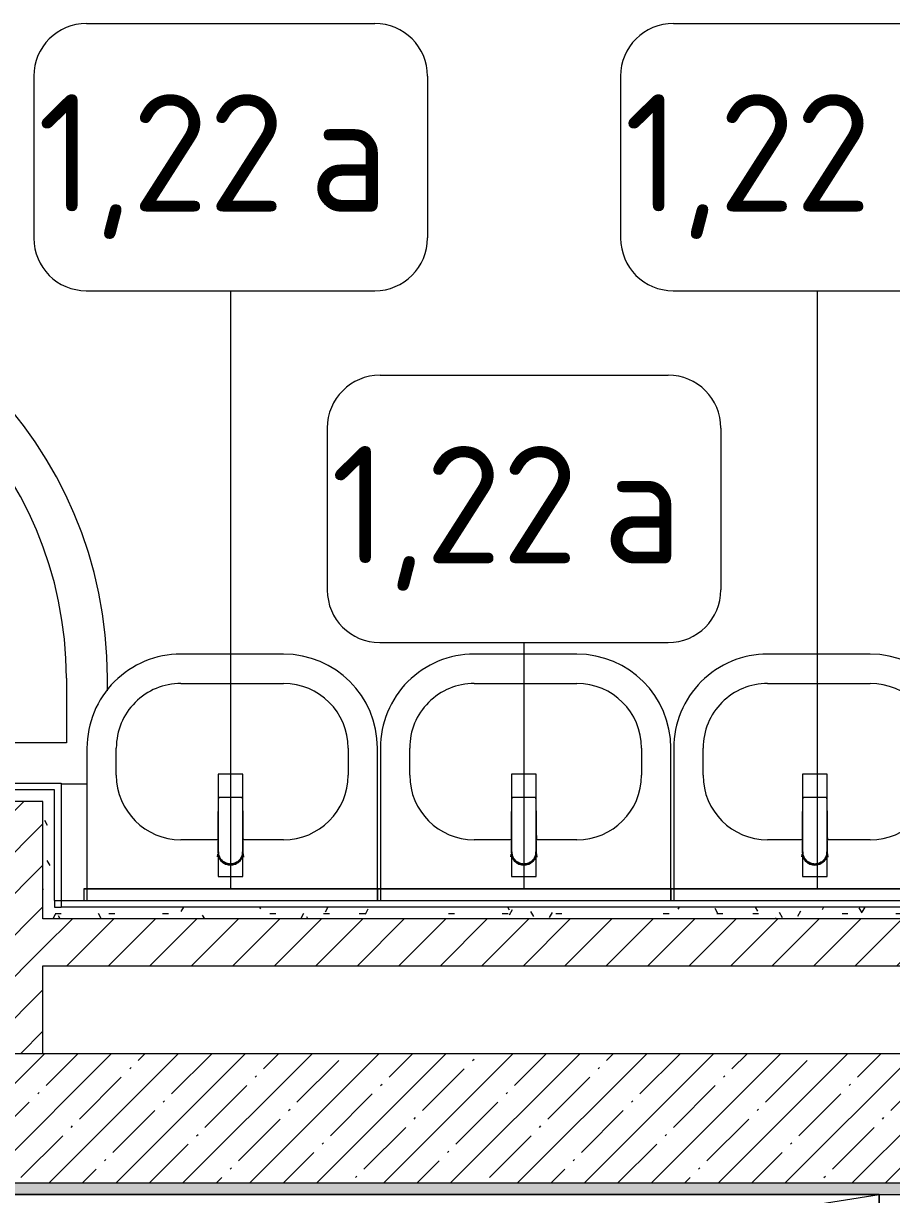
# Model space of a CAD drawing. Header units: millimetres. Extents: x 81494 to 296443, y -8553 to 29000.
# Drawn here: x 113027 to 114506, y 5160 to 7156 of the extents above; entities that cross this region are included whole.
import ezdxf

# ---------------------------------------------------------------- set-up
doc = ezdxf.new("R2010")
doc.units = ezdxf.units.MM
for name, color, linetype, lineweight in [('0-1', 7, 'Continuous', 9), ('I-FURN-IDEN', 7, 'Continuous', 9), ('I-WALL', 7, 'Continuous', 9)]:
    doc.layers.add(name, color=color, linetype=linetype, lineweight=lineweight)
for name, color, linetype, lineweight, true_color in [('A-WALL-1', 9, 'Continuous', 9, 0x808080), ('I-FURN-1', 9, 'Continuous', 9, 0x808080), ('P-SANR-FIXT-2', 9, 'Continuous', 13, 0x808080)]:
    doc.layers.add(name, color=color, linetype=linetype, lineweight=lineweight, true_color=true_color)
doc.styles.add('GOST Common', font='GOST_Common.ttf', dxfattribs={"height": 200})
pattern_1 = [(45, (0, 0), (-35.35534, 35.35534), [])]
pattern_2 = [(0, (0, 0), (121.92, 30.48), [10.058, -81.382, 10.058, -81.382, -487.68]), (0, (0, 0), (121.92, 30.48), [-182.88, 10.058, -172.822, 10.058, -81.382, -213.36]), (0, (0, 0), (121.92, 30.48), [-457.2, 10.058, -50.902, 10.058, -142.342]), (120, (45.72, 15.24), (-87.356454, 90.345817), [10.058, -81.382, 10.058, -81.382, -487.68]), (120, (45.72, 15.24), (-87.356454, 90.345817), [-182.88, 10.058, -172.822, 10.058, -81.382, -213.36]), (120, (45.72, 15.24), (-87.356454, 90.345817), [-457.2, 10.058, -50.902, 10.058, -142.342]), (240, (60.96, 76.2), (-34.563546, -120.825817), [10.058, -81.382, 10.058, -81.382, -487.68]), (240, (60.96, 76.2), (-34.563546, -120.825817), [-182.88, 10.058, -172.822, 10.058, -81.382, -213.36]), (240, (60.96, 76.2), (-34.563546, -120.825817), [-457.2, 10.058, -50.902, 10.058, -142.342])]

# ---------------------------------------------------------------- blocks, each defined once
blk = doc.blocks.new('Шкаф параметрический - 1_33-25588469-План расстановки мебели и оборудования 1 этажа в осях 23_1-33')
at = {"layer": 'I-FURN-1'}
for p, q in [((0, 400), (1912.5, 100)), ((2550, 400), (0, 400)), ((0, 400), (0, 100)), ((0, 100), (0, 400)), ((0, 400), (2550, 400)), ((637.5, 100), (2550, 400)), ((2550, 100), (2550, 400)), ((2550, 400), (2550, 100)), ((0, 0), (637.5, 100)), ((0, 100), (0, 0)), ((0, 0), (0, 100)), ((1912.5, 100), (2550, 0)), ((2550, 0), (2550, 100)), ((2550, 100), (2550, 0)), ((0, 0), (2550, 0)), ((2550, 0), (0, 0))]:
    blk.add_line(p, q, dxfattribs=at)
blk = doc.blocks.new('зеркало круглое500д - 1_22а зеркало круглое d500-30453653-План расстановки мебели и оборудования 1 этажа в осях 23_1-33')
at = {"layer": 'I-FURN-1'}
for p, q in [((-250, 0), (-250, -20)), ((250, -20), (250, 0)), ((-250, -20), (250, -20)), ((250, -20), (-250, -20))]:
    blk.add_line(p, q, dxfattribs=at)
blk = doc.blocks.new('поддон угловой - 900х900-30799906-План расстановки мебели и оборудования 1 этажа в осях 23_1-33')
at = {"layer": 'P-SANR-FIXT-2'}
for p, q in [((-270, 450), (-449, 450)), ((-380, 120.6), (-380, 380)), ((-380, 380), (-270, 380)), ((-380, 45), (-380, 71)), ((-380, -380), (-380, -177)), ((380, -270), (380, -380)), ((450, -291.4), (450, -270)), ((380, -380), (-380, -380)), ((371, -450), (415.1, -450))]:
    blk.add_line(p, q, dxfattribs=at)
for centre, radius, start, end in [((-270, -270), 720, 360, 90), ((-270, -270), 650, 0, 90), ((-290, -290), 25, 90, 270), ((-290, -290), 25, 270, 90)]:
    blk.add_arc(centre, radius, start, end, dxfattribs=at)
blk = doc.blocks.new('Раковина Roca Debba 50x42 - гибкая подводка_ 640х550х165 PN6_3_ ХВ_ГВ накидная гайка BP DN15_ К-гл_кон_ П DN 50-V123-План расстановки мебели и оборудования 1 этажа в осях 23_1-33')
at = {"layer": 'P-SANR-FIXT-2'}
for p, q in [((240, -20), (240, 0)), ((-255, -0.2), (-255, -20)), ((-255, -20), (-255, -260)), ((240, -260), (240, -20)), ((-95, -103.6), (-21.6, -103.6)), ((20.4, -103.6), (80, -103.6)), ((-205, -260), (-205, -213.6)), ((190, -213.6), (190, -260)), ((80, -370), (-95, -370)), ((-95, -420), (80, -420))]:
    blk.add_line(p, q, dxfattribs=at)
for centre, radius, start, end in [((-95, -213.6), 110, 90, 180), ((80, -213.6), 110, 0, 90), ((-95, -260), 160, 180, 270), ((-95, -260), 110, 180, 270), ((80, -260), 160, 270, 0), ((80, -260), 110, 270, 0)]:
    blk.add_arc(centre, radius, start, end, dxfattribs=at)
blk = doc.blocks.new('Раковина Roca Debba 50x42 - гибкая подводка_ 640х550х165 PN6_3_ ХВ_ГВ накидная гайка BP DN15_ К-гл_кон_ П DN 50-V124-План расстановки мебели и оборудования 1 этажа в осях 23_1-33')
at = {"layer": 'P-SANR-FIXT-2'}
for p, q in [((240, -20), (240, 0)), ((-255, -0.2), (-255, -20)), ((-255, -20), (-255, -260)), ((240, -260), (240, -20)), ((-95, -103.6), (-25.6, -103.6)), ((16.4, -103.6), (80, -103.6)), ((-205, -260), (-205, -213.6)), ((190, -213.6), (190, -260)), ((80, -370), (-95, -370)), ((-95, -420), (80, -420))]:
    blk.add_line(p, q, dxfattribs=at)
for centre, radius, start, end in [((-95, -213.6), 110, 90, 180), ((80, -213.6), 110, 0, 90), ((-95, -260), 160, 180, 270), ((-95, -260), 110, 180, 270), ((80, -260), 160, 270, 0), ((80, -260), 110, 270, 0)]:
    blk.add_arc(centre, radius, start, end, dxfattribs=at)
blk = doc.blocks.new('смеситель для раковины - Default-V126-План расстановки мебели и оборудования 1 этажа в осях 23_1-33')
at = {"layer": '0-1'}
for p, q in [((21, 151.6), (-21, 151.6)), ((20.3, 111.8), (-20.3, 111.8)), ((-22.2, 10.7), (-21.7, 15.4)), ((-20.7, 17.2), (-20.7, 16.7)), ((-20.3, 19.4), (-20.3, 15.8)), ((20.3, 15.8), (20.3, 19.4)), ((20.8, 16.7), (20.8, 17.2)), ((21.7, 15.4), (22.2, 10))]:
    blk.add_line(p, q, dxfattribs=at)
at = {"layer": '0-1', "flags": 128}
for points in [[(-21, 151.3), (-21, 147.9), (-21, 145.7), (-21, 145.2), (-21, 144.9), (-21, 144.8), (-21, 144.7), (-21, 144.7)], [(21, 89.1), (21, 88.6), (21, 88.3), (21, 88.3)]]:
    blk.add_lwpolyline(points, dxfattribs=at)
at = {"layer": 'P-SANR-FIXT-2'}
for p, q in [((21, 151.6), (-21, 151.6)), ((-21, 151.6), (-21, -23)), ((21, -23), (21, 151.6)), ((-20.3, 111.8), (-20.3, 111.8)), ((-20.3, 111.8), (-20.3, 109.7)), ((20.3, 109.7), (20.3, 111.8)), ((20.3, 111.8), (20.3, 111.8)), ((21.3, 15.1), (21.1, 17.1)), ((21.1, 17.1), (21.3, 15.1)), ((-21, -23), (21, -23))]:
    blk.add_line(p, q, dxfattribs=at)
at = {"layer": 'P-SANR-FIXT-2', "flags": 128}
for points in [[(-21, 144), (-21, 91), (-21, 37.9)], [(21, 37.9), (21, 91), (21, 144)], [(-20.3, 19.4), (-20.3, 60.2), (-20.3, 109.7)], [(20.3, 109.7), (20.3, 60.2), (20.3, 19.4)], [(21, 17.1), (21, 22.3), (21, 27.5), (21, 32.7), (21, 37.9)], [(-20.3, 15.8), (-20.3, 17.1), (-20.3, 18.4)], [(20.3, 18.4), (20.3, 17.1), (20.3, 15.8)], [(21, 15.1), (21, 15.6), (21, 16.1), (21, 16.6), (21, 17.1)]]:
    blk.add_lwpolyline(points, dxfattribs=at)
at = {"layer": 'P-SANR-FIXT-2'}
for centre, major_axis, ratio, start_param, end_param in [((-9809.3, 72.1), (-9788.3, 0.5), 0.986286, 3.135948, 3.138103), ((0, 17.2), (20.8, 0), 0.98634, 3.060685, 3.141593), ((0, 17.2), (20.8, 0), 0.98634, 3.141593, 3.395551), ((0, 17.2), (20.8, 0), 0.98634, 3.707105, 3.769911), ((0, 17.2), (20.8, 0), 0.98634, 5.654867, 5.717635), ((0, 17.2), (-20.8, 0), 0.98634, 2.887544, 3.141593), ((0, 17.2), (20.8, 0), 0.98634, 0, 0.080911), ((0, 17.2), (20.8, 0), 0.98634, 4.154533, 5.270098)]:
    blk.add_ellipse(centre, major_axis=major_axis, ratio=ratio, start_param=start_param, end_param=end_param, dxfattribs=at)
for points, knots in [([(-21, 151.6), (-21, 151.7), (-21, 151.5), (-21, 150.5), (-21, 148.7), (-21, 146.9), (-21, 145.2), (-21, 144.4), (-21, 144)], [0.4444444, 0.4444444, 0.4444444, 0.4444444, 0.5555556, 0.6666667, 0.7777778, 0.8888889, 0.9444444, 1, 1, 1, 1]), ([(21, 144), (21, 144.4), (21, 145.2), (21, 146.9), (21, 148.7), (21, 150.5), (21, 151.5), (21, 151.7), (21, 151.6)], [0, 0, 0, 0, 0.0555556, 0.1111111, 0.2222222, 0.3333333, 0.4444444, 0.5555556, 0.5555556, 0.5555556, 0.5555556]), ([(-21.3, 38.9), (-21.3, 39.6), (-21.2, 41.1), (-21.2, 44.2), (-21.2, 48.8), (-21.1, 54.3), (-21.1, 59.3), (-21.1, 63.2), (-21.1, 66.1), (-21.1, 68.8), (-21.1, 72.5), (-21, 78.9), (-21, 84.5), (-21, 88.1)], [0.5862751, 0.5862751, 0.5862751, 0.5862751, 0.625, 0.6666667, 0.7083333, 0.75, 0.7916667, 0.8125, 0.8333333, 0.8541667, 0.875, 0.9166667, 1, 1, 1, 1]), ([(21, 88.1), (21, 84.5), (21, 78.9), (21.1, 72.5), (21.1, 68.8), (21.1, 66.1), (21.1, 63.2), (21.1, 59.3), (21.2, 54.3), (21.2, 48.8), (21.2, 44.2), (21.3, 41.1), (21.3, 39.6), (21.3, 38.9)], [0, 0, 0, 0, 0.0833333, 0.125, 0.1458333, 0.1666667, 0.1875, 0.2083333, 0.25, 0.2916667, 0.3333333, 0.375, 0.4137249, 0.4137249, 0.4137249, 0.4137249]), ([(-21.1, 17.1), (-21.2, 16.5), (-21.2, 16), (-21.3, 15.4), (-21.3, 15.4)], [0, 0, 0, 0, 0.1, 0.1032771, 0.1032771, 0.1032771, 0.1032771]), ([(21, 15.1), (20.9, 14), (20.5, 11.7), (19.3, 8.5), (17.6, 5.5), (14.8, 1.9), (11.1, -0.9), (6.8, -2.8), (3.4, -3.6), (0, -3.8), (-4.5, -3.5), (-10.1, -1.7), (-14.7, 1.9), (-17.6, 5.5), (-19.3, 8.4), (-20.5, 11.7), (-20.9, 13.9), (-21, 15)], [0, 0, 0, 0, 0.055556, 0.111111, 0.166667, 0.222222, 0.333333, 0.388889, 0.444444, 0.5, 0.555556, 0.666667, 0.777778, 0.833333, 0.888889, 0.944444, 1, 1, 1, 1]), ([(20.3, 19.4), (20.3, 18.2), (20.2, 15.9), (19.3, 12.3), (18, 9.6), (16.8, 7.5), (15.7, 6), (14.5, 4.7), (12.8, 3), (10.4, 1.2), (7.1, -0.4), (2.4, -1.7), (-2.5, -1.7), (-7.1, -0.4), (-10.9, 1.5), (-13.6, 3.7), (-15.4, 5.7), (-16.5, 7.1), (-17.7, 9), (-18.9, 11.5), (-20, 15), (-20.3, 17.7), (-20.3, 19.4)], [0, 0, 0, 0, 0.055556, 0.111111, 0.166667, 0.194444, 0.222222, 0.25, 0.277778, 0.333333, 0.388889, 0.444444, 0.555556, 0.611111, 0.666667, 0.75, 0.770833, 0.791667, 0.833333, 0.875, 0.916667, 1, 1, 1, 1]), ([(20.3, 15.8), (20.3, 13.7), (19.8, 10.7), (17.9, 6.9), (16.3, 4.7), (14.8, 3.1), (13, 1.5), (11.1, 0.2), (9, -0.8), (7.3, -1.5), (5.5, -2), (3.6, -2.4), (1.4, -2.7), (-0.9, -2.7), (-3.3, -2.5), (-5.5, -2), (-7.7, -1.3), (-9.8, -0.4), (-11.7, 0.6), (-13.5, 1.9), (-15.1, 3.4), (-16.9, 5.4), (-19.5, 9.5), (-20.3, 13.2), (-20.3, 15.8)], [0, 0, 0, 0, 0.111111, 0.166667, 0.222222, 0.25, 0.277778, 0.333333, 0.361111, 0.388889, 0.416667, 0.444444, 0.479167, 0.513889, 0.548611, 0.583333, 0.618056, 0.652778, 0.6875, 0.722222, 0.756944, 0.791667, 0.861111, 1, 1, 1, 1]), ([(21.1, 17.1), (21.1, 16.7), (21.2, 16.1), (21.3, 15.6), (21.3, 15.3)], [0, 0, 0, 0, 0.0625, 0.1032634, 0.1032634, 0.1032634, 0.1032634])]:
    blk.add_open_spline(points, degree=3, knots=knots, dxfattribs=at)
for points in [[(21, 37.9), (21, 36.1), (21, 32.7), (21.1, 27.5), (21.1, 22.3), (21.1, 18.8), (21.1, 17.1)], [(-21.1, 17.1), (-21.1, 16.7), (-21.1, 16), (-21, 15.3), (-21, 15)], [(21.1, 17.1), (21.1, 16.7), (21.1, 16.1), (21, 15.4), (21, 15.1)], [(21.3, 15.3), (21.2, 15.9), (21.2, 16.5), (21.1, 17.1)]]:
    blk.add_open_spline(points, degree=3, dxfattribs=at)
blk = doc.blocks.new('Марка_Мебель - В прямоуг_Balcon_Марка-25523697-План расстановки мебели и оборудования 1 этажа в осях 23_1-33')
at = {"layer": 'I-FURN-IDEN'}
for p, q in [((-2.455, 2.278), (2.455, 2.278)), ((-3.355, 1.378), (-3.355, -1.384)), ((3.355, 1.378), (3.355, -1.378)), ((-2.461, -2.278), (2.455, -2.278))]:
    blk.add_line(p, q, dxfattribs=at)
for centre, radius, start, end in [((-2.455, 1.378), 0.9, 90, 180), ((2.455, 1.378), 0.9, 0, 90), ((-2.461, -1.384), 0.893, 180, 270), ((2.455, -1.378), 0.9, 270, 0)]:
    blk.add_arc(centre, radius, start, end, dxfattribs=at)

msp = doc.modelspace()

# ---------------------------------------------------------------- hatches: boundary and pattern name
at = {"layer": 'I-WALL'}
h = msp.add_hatch(dxfattribs=at)
h.set_pattern_fill('FP_67', color=256, style=0, pattern_type=2)
h.set_pattern_definition(pattern_2)
h.paths.add_polyline_path([(112654.8, 5830), (113060, 5830), (113060, 5850), (112240, 5850), (112240, 5830), (112483.2, 5830)])
h = msp.add_hatch(dxfattribs=at)
h.set_pattern_fill('FP_67', color=256, style=0, pattern_type=2)
h.set_pattern_definition(pattern_2)
h.paths.add_polyline_path([(113060, 5650), (113080, 5650), (113080, 5850), (113060, 5850), (113060, 5769.1)])
h = msp.add_hatch(dxfattribs=at)
h.set_pattern_fill('FP_3', color=256, style=0, pattern_type=2)
h.set_pattern_definition(pattern_1)
h.paths.add_polyline_path([(113060, 5400), (113060, 5830), (112980, 5830), (112980, 5400), (112997.9, 5400)])
h = msp.add_hatch(dxfattribs=at)
h.set_pattern_fill('FP_67', color=256, style=0, pattern_type=2)
h.set_pattern_definition(pattern_2)
h.paths.add_polyline_path([(115399.9, 5630), (115640, 5630), (115640, 5650), (113060, 5650), (113060, 5630), (115228.3, 5630)])
h = msp.add_hatch(dxfattribs=at)
h.set_pattern_fill('FP_3', color=256, style=0, pattern_type=2)
h.set_pattern_definition(pattern_1)
h.paths.add_polyline_path([(115560, 5550), (115560, 5630), (113060, 5630), (113060, 5550), (115399.9, 5550)])
h = msp.add_hatch(dxfattribs=at)
h.set_pattern_fill('FP_2', color=256, style=0, pattern_type=2)
h.set_pattern_definition([(45, (0, 0), (-57.024626, 57.024626), []), (45, (57.025, 0), (-57.024626, 57.024626), [100.806, -20.161, 3.353, -16.808])])
h.paths.add_polyline_path([(119290, 5180), (119330, 5180), (119330, 5400), (118430, 5400), (118430, 5180), (118831.3, 5180)])
h.paths.add_polyline_path([(117350, 5180), (117380, 5180), (117380, 5400), (111930, 5400), (111930, 5180), (116086.2, 5180)])
h = msp.add_hatch(dxfattribs=at)
h.set_pattern_fill('FP_67', color=256, style=0, pattern_type=2)
h.set_pattern_definition(pattern_2)
h.paths.add_polyline_path([(119290, 5160), (119290, 5180), (118460, 5179.3), (118460, 5172), (118430, 5172), (118430, 5160), (119289, 5160)])
h.paths.add_polyline_path([(111930, 5160), (117380, 5160), (117380, 5172), (117350, 5172), (117350, 5180), (111930, 5180)])

# ---------------------------------------------------------------- linework, layer by layer
at = {"layer": 'A-WALL-1'}
for p, q in [((113080, 5850), (112260, 5850)), ((113080, 5661), (113080, 5850)), ((113060, 5830), (112240, 5830)), ((113060, 5630), (113060, 5830)), ((115660, 5650), (113091, 5650)), ((115640, 5630), (113060, 5630)), ((113060, 5550), (115560, 5550)), ((113060, 5400), (113060, 5550)), ((115560, 5400), (111930, 5400)), ((111930, 5180), (117350, 5180)), ((111910, 5160), (117380, 5160))]:
    msp.add_line(p, q, dxfattribs=at)
at = {"layer": 'I-FURN-IDEN'}
for p, q in [((113380, 5681), (113380, 6700.3)), ((114380, 5681), (114380, 6700.3)), ((113880, 5681), (113880, 6100.8))]:
    msp.add_line(p, q, dxfattribs=at)
at = {"layer": 'I-WALL'}
for p, q in [((112271, 5861), (113091, 5861)), ((113091, 5861), (113091, 5650)), ((113080, 5661), (115671, 5661)), ((113080, 5661), (113080, 5650)), ((113080, 5650), (113091, 5650))]:
    msp.add_line(p, q, dxfattribs=at)

# ---------------------------------------------------------------- block references
at = {"layer": 'I-FURN-1', "rotation": 180}
for p in [(113380, 5661), (113880, 5661), (114380, 5661)]:
    msp.add_blockref('зеркало круглое500д - 1_22а зеркало круглое d500-30453653-План расстановки мебели и оборудования 1 этажа в осях 23_1-33', p, dxfattribs=at)
at = {"layer": 'I-FURN-1'}
msp.add_blockref('Шкаф параметрический - 1_33-25588469-План расстановки мебели и оборудования 1 этажа в осях 23_1-33', (111935, 4760), dxfattribs=at)
at = {"layer": 'I-FURN-IDEN', "xscale": 99.99999999999993, "yscale": 99.99999999999993, "zscale": 99.99999999999993}
for p in [(113380, 6928), (114380, 6928), (113880, 6328.5)]:
    msp.add_blockref('Марка_Мебель - В прямоуг_Balcon_Марка-25523697-План расстановки мебели и оборудования 1 этажа в осях 23_1-33', p, dxfattribs=at)
at = {"layer": 'P-SANR-FIXT-2'}
for name, p in [('поддон угловой - 900х900-30799906-План расстановки мебели и оборудования 1 этажа в осях 23_1-33', (112720, 6310)), ('смеситель для раковины - Default-V126-План расстановки мебели и оборудования 1 этажа в осях 23_1-33', (113379.7, 5724.9)), ('смеситель для раковины - Default-V126-План расстановки мебели и оборудования 1 этажа в осях 23_1-33', (113879.7, 5724.9)), ('смеситель для раковины - Default-V126-План расстановки мебели и оборудования 1 этажа в осях 23_1-33', (114375.6, 5724.9))]:
    msp.add_blockref(name, p, dxfattribs=at)
at = {"layer": 'P-SANR-FIXT-2', "rotation": 180}
for name, p in [('Раковина Roca Debba 50x42 - гибкая подводка_ 640х550х165 PN6_3_ ХВ_ГВ накидная гайка BP DN15_ К-гл_кон_ П DN 50-V124-План расстановки мебели и оборудования 1 этажа в осях 23_1-33', (113375.1, 5661)), ('Раковина Roca Debba 50x42 - гибкая подводка_ 640х550х165 PN6_3_ ХВ_ГВ накидная гайка BP DN15_ К-гл_кон_ П DN 50-V124-План расстановки мебели и оборудования 1 этажа в осях 23_1-33', (113875.1, 5661)), ('Раковина Roca Debba 50x42 - гибкая подводка_ 640х550х165 PN6_3_ ХВ_ГВ накидная гайка BP DN15_ К-гл_кон_ П DN 50-V123-План расстановки мебели и оборудования 1 этажа в осях 23_1-33', (114375.1, 5661))]:
    msp.add_blockref(name, p, dxfattribs=at)

# ---------------------------------------------------------------- texts
at = {"layer": 'I-FURN-IDEN', "char_height": 200, "attachment_point": 1, "style": 'GOST Common'}
for s, insert, width in [('1,22', (113051, 7035.1), 561.181), ('1,22', (114051, 7035.1), 561.181), ('\\fGOST Common|b0|i0|c204|p34|;а', (113514, 7035.1), 200.422), ('1,22', (113551, 6435.6), 561.181), ('\\fGOST Common|b0|i0|c204|p34|;а', (114014, 6435.6), 200.422)]:
    msp.add_mtext(s, dxfattribs=dict(at, insert=insert, width=width))

doc.saveas('drawing.dxf')
